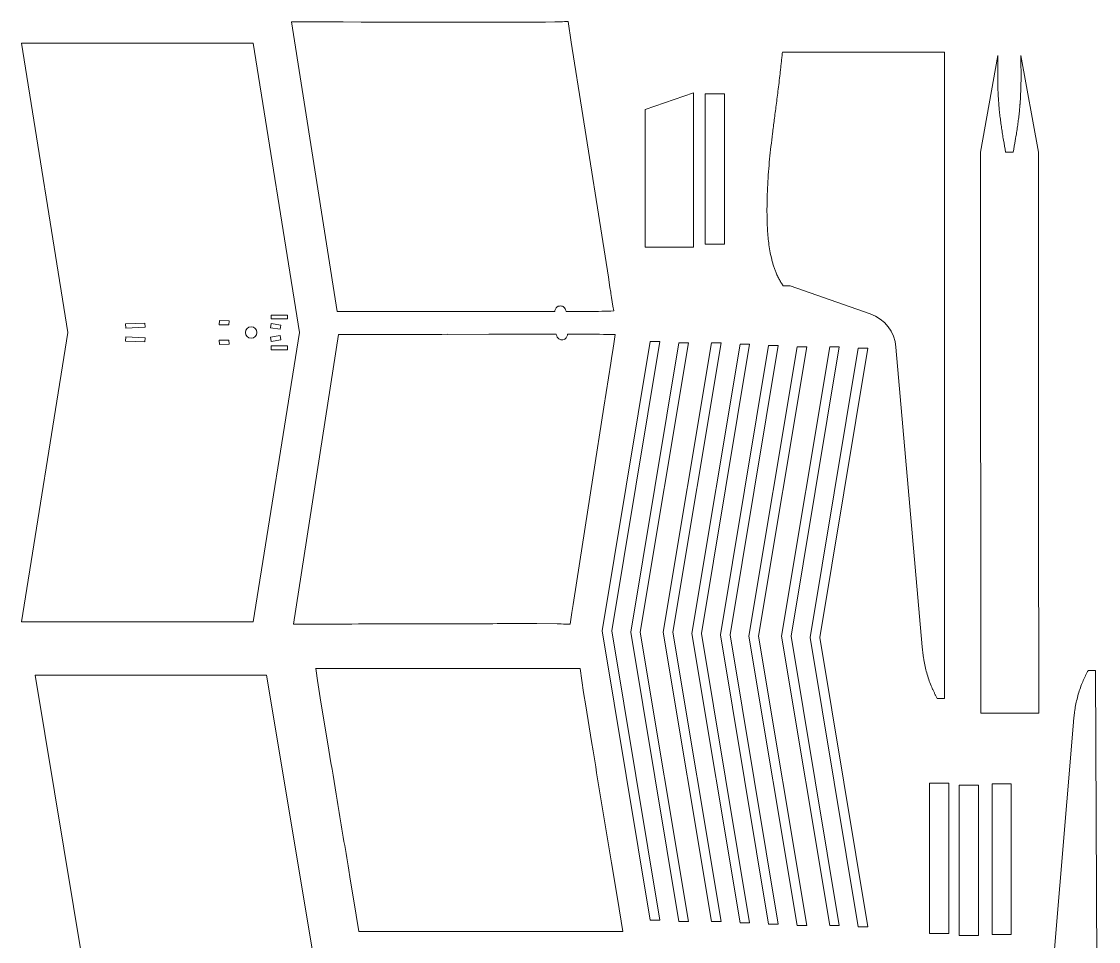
# Model space of a CAD drawing. Header units: millimetres. Extents: x 0 to 558, y 0 to 720.
# Drawn here: x 0 to 558, y 243 to 720 of the extents above; entities that cross this region are included whole.
import ezdxf

# ---------------------------------------------------------------- set-up
doc = ezdxf.new("R2010")
doc.units = ezdxf.units.MM
doc.layers.get('0').update_dxf_attribs({"lineweight": 18})

msp = doc.modelspace()

# ---------------------------------------------------------------- linework, layer by layer
at = {"color": 7, "lineweight": 18}
for p, q in [((163.54, 569.71), (139.9, 719.77)), ((24, 558.77), (0, 708.77)), ((120, 708.77), (0, 708.77)), ((144, 558.77), (120, 708.77)), ((506.08, 702.31), (497.03, 652.31)), ((527.03, 652.33), (517.91, 702.32)), ((289.23, 682.07), (304.14, 587.43)), ((348.26, 683.05), (348.26, 603.05)), ((354.4, 682.52), (354.4, 604.52)), ((364.4, 682.52), (364.4, 604.52)), ((323.26, 603.05), (323.26, 674.39)), ((497.03, 652.31), (497.06, 600.06)), ((527.04, 625.5), (527.03, 652.33)), ((527.06, 600.06), (527.04, 625.5)), ((497.06, 598.65), (497.09, 544.99)), ((527.09, 545.01), (527.06, 598.67)), ((241.33, 569.61), (219.85, 569.63)), ((24, 558.77), (0, 408.77)), ((144, 558.77), (120, 408.77)), ((140.91, 407.55), (164.34, 557.64)), ((220.53, 557.81), (242.19, 557.86)), ((325.9, 554.05), (300.9, 404.05)), ((305.9, 404.05), (330.9, 554.05)), ((340.72, 553.38), (315.72, 403.38)), ((320.72, 403.38), (345.72, 553.38)), ((357.56, 553.38), (332.56, 403.38)), ((337.56, 403.38), (362.56, 553.38)), ((372.38, 552.71), (347.38, 402.71)), ((352.38, 402.71), (377.38, 552.71)), ((387.2, 552.03), (362.2, 402.03)), ((367.2, 402.03), (392.2, 552.03)), ((402.02, 551.36), (377.02, 401.36)), ((382.02, 401.36), (407.02, 551.36)), ((418.86, 551.36), (393.86, 401.36)), ((398.86, 401.36), (423.86, 551.36)), ((433.68, 550.68), (408.68, 400.68)), ((413.68, 400.68), (438.68, 550.68)), ((305.4, 542.9), (301.84, 520.09)), ((497.09, 544.99), (497.16, 437.67)), ((527.12, 491.35), (527.09, 545.01)), ((301.84, 520.09), (296.11, 483.43)), ((527.16, 437.69), (527.12, 491.32)), ((296.11, 483.43), (287.76, 429.95)), ((120, 408.77), (0, 408.77)), ((300.9, 404.05), (325.9, 254.05)), ((330.9, 254.05), (305.9, 404.05)), ((315.72, 403.38), (340.72, 253.38)), ((345.72, 253.38), (320.72, 403.38)), ((332.56, 403.38), (357.56, 253.38)), ((362.56, 253.38), (337.56, 403.38)), ((347.38, 402.71), (372.38, 252.71)), ((377.38, 252.71), (352.38, 402.71)), ((362.2, 402.03), (387.2, 252.03)), ((392.2, 252.03), (367.2, 402.03)), ((377.02, 401.36), (402.02, 251.36)), ((407.02, 251.36), (382.02, 401.36)), ((393.86, 401.36), (418.86, 251.36)), ((423.86, 251.36), (398.86, 401.36)), ((408.68, 400.68), (433.68, 250.68)), ((438.68, 250.68), (413.68, 400.68)), ((127.01, 381.05), (7.01, 381.05)), ((32.01, 231.05), (7.01, 381.05)), ((152.01, 231.05), (127.01, 381.05)), ((152.44, 384.64), (220.96, 384.64)), ((220.96, 384.64), (255.22, 384.64)), ((470.67, 325.22), (470.67, 247.22)), ((480.67, 325.22), (480.67, 247.22)), ((485.94, 324.18), (485.94, 246.18)), ((495.94, 324.18), (495.94, 246.18)), ((503, 324.77), (503, 246.77)), ((513, 324.77), (513, 246.77)), ((311.68, 248.23), (174.86, 248.22))]:
    msp.add_line(p, q, dxfattribs=at)
at = {"color": 7, "lineweight": 18, "ltscale": 0.127912}
msp.add_line((139.9, 719.77), (145.01, 719.76), dxfattribs=at)
at = {"color": 7, "lineweight": 18, "ltscale": 0.128915}
msp.add_line((145.01, 719.76), (150.17, 719.75), dxfattribs=at)
at = {"color": 7, "lineweight": 18, "ltscale": 0.412843}
msp.add_line((150.17, 719.75), (166.68, 719.73), dxfattribs=at)
at = {"color": 7, "lineweight": 18, "ltscale": 0.233442}
msp.add_line((166.68, 719.73), (176.02, 719.71), dxfattribs=at)
at = {"color": 7, "lineweight": 18, "ltscale": 0.434761}
msp.add_line((176.02, 719.71), (193.41, 719.69), dxfattribs=at)
at = {"color": 7, "lineweight": 18, "ltscale": 0.227673}
msp.add_line((220.54, 719.66), (229.65, 719.66), dxfattribs=at)
at = {"color": 7, "lineweight": 18, "ltscale": 0.217462}
msp.add_line((229.65, 719.66), (238.35, 719.65), dxfattribs=at)
at = {"color": 7, "lineweight": 18, "ltscale": 0.271742}
msp.add_line((283.26, 719.96), (284.95, 709.23), dxfattribs=at)
at = {"color": 7, "lineweight": 18, "ltscale": 0.273685}
msp.add_line((284.95, 709.23), (286.66, 698.41), dxfattribs=at)
at = {"color": 7, "linetype": 'Continuous', "lineweight": 18}
for p, q in [((478.38, 704.09), (394.37, 704.09)), ((478.38, 369.09), (478.38, 704.09)), ((394.74, 582.96), (398.38, 582.96)), ((398.38, 582.96), (439.92, 568.37)), ((453.21, 551.24), (466.81, 395.83)), ((552.91, 383.6), (556.64, 383.61)), ((556.64, 383.61), (558.17, 48.62)), ((474.65, 369.09), (478.38, 369.09)), ((532.31, 201.35), (545.19, 356.82))]:
    msp.add_line(p, q, dxfattribs=at)
at = {"color": 7, "lineweight": 18, "ltscale": 0.413492}
msp.add_line((286.66, 698.41), (289.23, 682.07), dxfattribs=at)
at = {"color": 7, "lineweight": 18, "ltscale": 0.039278}
for p, q in [((506, 697.6), (506.02, 699.17)), ((506.02, 699.17), (506.05, 700.74)), ((517.94, 700.75), (517.98, 699.18))]:
    msp.add_line(p, q, dxfattribs=at)
at = {"color": 7, "lineweight": 18, "ltscale": 0.039283}
for p, q in [((506.05, 700.74), (506.08, 702.31)), ((517.91, 702.32), (517.94, 700.75))]:
    msp.add_line(p, q, dxfattribs=at)
at = {"color": 7, "lineweight": 18, "ltscale": 0.039279}
for p, q in [((517.98, 699.18), (518, 697.61)), ((505.98, 696.03), (506, 697.6)), ((518, 697.61), (518.02, 696.04)), ((509.22, 656.95), (508.95, 658.5)), ((509.78, 653.86), (509.49, 655.41))]:
    msp.add_line(p, q, dxfattribs=at)
at = {"color": 7, "lineweight": 18, "ltscale": 0.433013}
msp.add_line((323.26, 674.39), (348.26, 683.05), dxfattribs=at)
at = {"color": 7, "lineweight": 18, "ltscale": 0.25}
for p, q in [((364.4, 682.52), (354.4, 682.52)), ((354.4, 604.52), (364.4, 604.52)), ((54.01, 561), (64, 561.47)), ((64, 556.07), (54.01, 556.53)), ((480.67, 325.22), (470.67, 325.22)), ((495.94, 324.18), (485.94, 324.18)), ((513, 324.77), (503, 324.77)), ((470.67, 247.22), (480.67, 247.22)), ((485.94, 246.18), (495.94, 246.18)), ((503, 246.77), (513, 246.77))]:
    msp.add_line(p, q, dxfattribs=at)
at = {"color": 7, "lineweight": 18, "ltscale": 0.007431}
msp.add_line((506.52, 676.89), (506.5, 677.19), dxfattribs=at)
at = {"color": 7, "lineweight": 18, "ltscale": 0.007435}
msp.add_line((517.52, 677.2), (517.5, 676.9), dxfattribs=at)
at = {"color": 7, "lineweight": 18, "ltscale": 0.002915}
msp.add_line((509.24, 656.84), (509.22, 656.95), dxfattribs=at)
at = {"color": 7, "lineweight": 18, "ltscale": 0.036363}
msp.add_line((509.49, 655.41), (509.24, 656.84), dxfattribs=at)
at = {"color": 7, "lineweight": 18, "ltscale": 0.039281}
msp.add_line((510.06, 652.32), (509.78, 653.86), dxfattribs=at)
at = {"color": 7, "lineweight": 18, "ltscale": 0.039282}
msp.add_line((514.28, 653.86), (513.99, 652.32), dxfattribs=at)
at = {"color": 7, "lineweight": 18, "ltscale": 0.03928}
msp.add_line((514.56, 655.41), (514.28, 653.86), dxfattribs=at)
at = {"color": 7, "lineweight": 18, "ltscale": 0.036356}
msp.add_line((514.81, 656.84), (514.56, 655.41), dxfattribs=at)
at = {"color": 7, "lineweight": 18, "ltscale": 0.002922}
msp.add_line((514.83, 656.96), (514.81, 656.84), dxfattribs=at)
at = {"color": 7, "lineweight": 18, "ltscale": 0.098299}
msp.add_line((513.99, 652.32), (510.06, 652.32), dxfattribs=at)
msp.add_line((333.26, 603.05), (323.26, 603.05))
at = {"color": 7, "lineweight": 18, "ltscale": 0.375}
msp.add_line((348.26, 603.05), (333.26, 603.05), dxfattribs=at)
at = {"color": 7, "lineweight": 18, "ltscale": 0.035153}
msp.add_line((497.06, 600.06), (497.06, 598.65), dxfattribs=at)
at = {"color": 7, "lineweight": 18, "ltscale": 0.034936}
msp.add_line((527.06, 598.67), (527.06, 600.06), dxfattribs=at)
at = {"color": 7, "lineweight": 18, "ltscale": 0.133585}
msp.add_line((304.14, 587.43), (304.97, 582.15), dxfattribs=at)
at = {"color": 7, "lineweight": 18, "ltscale": 0.063869}
msp.add_line((304.97, 582.15), (305.37, 579.63), dxfattribs=at)
at = {"color": 7, "lineweight": 18, "ltscale": 0.01749}
msp.add_line((305.37, 579.63), (305.48, 578.93), dxfattribs=at)
at = {"color": 7, "lineweight": 18, "ltscale": 0.050688}
msp.add_line((305.48, 578.93), (305.79, 576.93), dxfattribs=at)
at = {"color": 7, "lineweight": 18, "ltscale": 0.058937}
msp.add_line((305.79, 576.93), (306.16, 574.6), dxfattribs=at)
at = {"color": 7, "lineweight": 18, "ltscale": 0.347643}
msp.add_line((177.44, 569.69), (163.54, 569.71), dxfattribs=at)
at = {"color": 7, "lineweight": 18, "ltscale": 0.431236}
msp.add_line((258.58, 569.59), (241.33, 569.61), dxfattribs=at)
at = {"color": 7, "lineweight": 18, "ltscale": 0.177549}
msp.add_line((265.69, 569.58), (258.58, 569.59), dxfattribs=at)
at = {"color": 7, "lineweight": 18, "ltscale": 0.084325}
msp.add_line((269.06, 569.58), (265.69, 569.58), dxfattribs=at)
at = {"color": 7, "lineweight": 18, "ltscale": 0.098396}
msp.add_line((272.99, 569.58), (269.06, 569.58), dxfattribs=at)
at = {"color": 7, "lineweight": 18, "ltscale": 0.082291}
msp.add_line((276.29, 569.58), (272.99, 569.58), dxfattribs=at)
at = {"color": 7, "lineweight": 18, "ltscale": 0.007631}
for p, q in [((276.38, 569.87), (276.29, 569.58)), ((277.08, 557.93), (277.18, 557.65)), ((283.01, 557.65), (283.11, 557.94))]:
    msp.add_line(p, q, dxfattribs=at)
at = {"color": 7, "lineweight": 18, "ltscale": 0.007586}
for p, q in [((276.48, 570.16), (276.38, 569.87)), ((277.18, 557.65), (277.28, 557.36))]:
    msp.add_line(p, q, dxfattribs=at)
at = {"color": 7, "lineweight": 18, "ltscale": 0.007506}
for p, q in [((276.58, 570.44), (276.48, 570.16)), ((277.28, 557.36), (277.38, 557.08)), ((282.81, 557.08), (282.91, 557.36))]:
    msp.add_line(p, q, dxfattribs=at)
at = {"color": 7, "lineweight": 18, "ltscale": 0.007505}
msp.add_line((282.11, 570.16), (282.01, 570.44), dxfattribs=at)
at = {"color": 7, "lineweight": 18, "ltscale": 0.007589}
msp.add_line((282.21, 569.88), (282.11, 570.16), dxfattribs=at)
at = {"color": 7, "lineweight": 18, "ltscale": 0.007629}
msp.add_line((282.31, 569.59), (282.21, 569.88), dxfattribs=at)
at = {"color": 7, "lineweight": 18, "ltscale": 0.038434}
for p, q in [((283.85, 569.59), (282.31, 569.59)), ((306.16, 557.7), (307.7, 557.65))]:
    msp.add_line(p, q, dxfattribs=at)
at = {"color": 7, "lineweight": 18, "ltscale": 0.03843}
for p, q in [((285.38, 569.6), (283.85, 569.59)), ((284.64, 557.93), (286.18, 557.93))]:
    msp.add_line(p, q, dxfattribs=at)
at = {"color": 7, "lineweight": 18, "ltscale": 0.076859}
for p, q in [((288.46, 569.61), (285.38, 569.6)), ((286.18, 557.93), (289.26, 557.92))]:
    msp.add_line(p, q, dxfattribs=at)
at = {"color": 7, "lineweight": 18, "ltscale": 0.043265}
msp.add_line((299.03, 569.71), (297.3, 569.69), dxfattribs=at)
at = {"color": 7, "lineweight": 18, "ltscale": 0.043198}
msp.add_line((300.75, 569.74), (299.03, 569.71), dxfattribs=at)
at = {"color": 7, "lineweight": 18, "ltscale": 0.038428}
for p, q in [((302.29, 569.77), (300.75, 569.74)), ((304.63, 557.74), (306.16, 557.7))]:
    msp.add_line(p, q, dxfattribs=at)
at = {"color": 7, "lineweight": 18, "ltscale": 0.038423}
for p, q in [((303.83, 569.81), (302.29, 569.77)), ((303.09, 557.78), (304.63, 557.74))]:
    msp.add_line(p, q, dxfattribs=at)
at = {"color": 7, "lineweight": 18, "ltscale": 0.038429}
for p, q in [((305.36, 569.86), (303.83, 569.81)), ((301.55, 557.81), (303.09, 557.78))]:
    msp.add_line(p, q, dxfattribs=at)
at = {"color": 7, "lineweight": 18, "ltscale": 0.038435}
msp.add_line((306.9, 569.91), (305.36, 569.86), dxfattribs=at)
at = {"color": 7, "lineweight": 18, "ltscale": 0.054482}
msp.add_line((306.16, 574.6), (306.5, 572.45), dxfattribs=at)
at = {"color": 7, "lineweight": 18, "ltscale": 0.064407}
msp.add_line((306.5, 572.45), (306.9, 569.91), dxfattribs=at)
at = {"color": 7, "lineweight": 18, "ltscale": 0.055021}
for p, q in [((102.53, 564.95), (102.5, 562.75)), ((102.5, 554.78), (102.53, 552.58))]:
    msp.add_line(p, q, dxfattribs=at)
at = {"color": 7, "lineweight": 18, "ltscale": 0.125}
for p, q in [((107.53, 564.89), (102.53, 564.95)), ((102.5, 562.75), (107.5, 562.69)), ((134.35, 562.58), (129.41, 563.36)), ((107.5, 554.85), (102.5, 554.78)), ((102.53, 552.58), (107.53, 552.64)), ((129.41, 554.18), (134.35, 554.96)), ((330.9, 554.05), (325.9, 554.05)), ((345.72, 553.38), (340.72, 553.38)), ((362.56, 553.38), (357.56, 553.38)), ((377.38, 552.71), (372.38, 552.71)), ((392.2, 552.03), (387.2, 552.03)), ((407.02, 551.36), (402.02, 551.36)), ((423.86, 551.36), (418.86, 551.36)), ((438.68, 550.68), (433.68, 550.68)), ((325.9, 254.05), (330.9, 254.05)), ((340.72, 253.38), (345.72, 253.38)), ((357.56, 253.38), (362.56, 253.38)), ((372.38, 252.71), (377.38, 252.71)), ((387.2, 252.03), (392.2, 252.03)), ((402.02, 251.36), (407.02, 251.36)), ((418.86, 251.36), (423.86, 251.36)), ((433.68, 250.68), (438.68, 250.68))]:
    msp.add_line(p, q, dxfattribs=at)
at = {"color": 7, "lineweight": 18, "ltscale": 0.05502}
for p, q in [((107.5, 562.69), (107.53, 564.89)), ((107.53, 552.64), (107.5, 554.85))]:
    msp.add_line(p, q, dxfattribs=at)
at = {"color": 7, "lineweight": 18, "ltscale": 0.05}
for p, q in [((129.37, 565.77), (129.37, 567.77)), ((137.88, 567.77), (137.88, 565.77)), ((129.37, 549.77), (129.37, 551.77)), ((137.88, 551.77), (137.88, 549.77))]:
    msp.add_line(p, q, dxfattribs=at)
at = {"color": 7, "lineweight": 18, "ltscale": 0.212808}
for p, q in [((129.37, 567.77), (137.88, 567.77)), ((137.88, 565.77), (129.37, 565.77)), ((129.37, 551.77), (137.88, 551.77)), ((137.88, 549.77), (129.37, 549.77))]:
    msp.add_line(p, q, dxfattribs=at)
at = {"color": 7, "lineweight": 18, "ltscale": 0.250001}
for p, q in [((63.9, 563.67), (53.91, 563.2)), ((53.91, 554.33), (63.9, 553.87))]:
    msp.add_line(p, q, dxfattribs=at)
at = {"color": 7, "lineweight": 18, "ltscale": 0.055044}
for p, q in [((53.91, 563.2), (54.01, 561)), ((54.01, 556.53), (53.91, 554.33))]:
    msp.add_line(p, q, dxfattribs=at)
at = {"color": 7, "lineweight": 18, "ltscale": 0.055042}
for p, q in [((64, 561.47), (63.9, 563.67)), ((63.9, 553.87), (64, 556.07))]:
    msp.add_line(p, q, dxfattribs=at)
at = {"color": 7, "lineweight": 18, "ltscale": 0.055001}
for p, q in [((129.41, 563.36), (129.07, 561.18)), ((129.07, 556.35), (129.41, 554.18))]:
    msp.add_line(p, q, dxfattribs=at)
at = {"color": 7, "lineweight": 18, "ltscale": 0.124999}
for p, q in [((129.07, 561.18), (134, 560.41)), ((134, 557.13), (129.07, 556.35))]:
    msp.add_line(p, q, dxfattribs=at)
at = {"color": 7, "lineweight": 18, "ltscale": 0.054999}
for p, q in [((134, 560.41), (134.35, 562.58)), ((134.35, 554.96), (134, 557.13))]:
    msp.add_line(p, q, dxfattribs=at)
at = {"color": 7, "lineweight": 18, "ltscale": 0.175563}
msp.add_line((164.34, 557.64), (171.36, 557.66), dxfattribs=at)
at = {"color": 7, "lineweight": 18, "ltscale": 0.185611}
msp.add_line((171.36, 557.66), (178.78, 557.69), dxfattribs=at)
at = {"color": 7, "lineweight": 18, "ltscale": 0.174955}
msp.add_line((242.19, 557.86), (249.19, 557.87), dxfattribs=at)
at = {"color": 7, "lineweight": 18, "ltscale": 0.333778}
msp.add_line((249.19, 557.87), (262.54, 557.9), dxfattribs=at)
at = {"color": 7, "lineweight": 18, "ltscale": 0.007588}
msp.add_line((282.91, 557.36), (283.01, 557.65), dxfattribs=at)
at = {"color": 7, "lineweight": 18, "ltscale": 0.038432}
msp.add_line((283.11, 557.94), (284.64, 557.93), dxfattribs=at)
at = {"color": 7, "lineweight": 18, "ltscale": 0.057759}
msp.add_line((295.4, 557.89), (297.71, 557.86), dxfattribs=at)
at = {"color": 7, "lineweight": 18, "ltscale": 0.047928}
msp.add_line((297.71, 557.86), (299.63, 557.84), dxfattribs=at)
at = {"color": 7, "lineweight": 18, "ltscale": 0.04803}
msp.add_line((299.63, 557.84), (301.55, 557.81), dxfattribs=at)
at = {"color": 7, "lineweight": 18, "ltscale": 0.116153}
msp.add_line((306.97, 552.97), (306.25, 548.38), dxfattribs=at)
at = {"color": 7, "lineweight": 18, "ltscale": 0.060199}
msp.add_line((307.34, 555.35), (306.97, 552.97), dxfattribs=at)
at = {"color": 7, "lineweight": 18, "ltscale": 0.058353}
msp.add_line((307.7, 557.65), (307.34, 555.35), dxfattribs=at)
at = {"color": 7, "lineweight": 18, "ltscale": 0.048832}
msp.add_line((306.25, 548.38), (305.95, 546.45), dxfattribs=at)
at = {"color": 7, "lineweight": 18, "ltscale": 0.089616}
msp.add_line((305.95, 546.45), (305.4, 542.9), dxfattribs=at)
at = {"color": 7, "lineweight": 18, "ltscale": 0.000904}
msp.add_line((527.12, 491.32), (527.12, 491.35), dxfattribs=at)
at = {"color": 7, "lineweight": 18, "ltscale": 0.119082}
for p, q in [((497.16, 437.67), (497.16, 432.91)), ((527.16, 432.93), (527.16, 437.69)), ((497.16, 428.15), (497.16, 423.39))]:
    msp.add_line(p, q, dxfattribs=at)
at = {"color": 7, "lineweight": 18, "ltscale": 0.308307}
msp.add_line((287.76, 429.95), (285.86, 417.76), dxfattribs=at)
at = {"color": 7, "lineweight": 18, "ltscale": 0.059538}
for p, q in [((497.16, 432.91), (497.16, 430.53)), ((497.16, 394.81), (497.17, 392.43))]:
    msp.add_line(p, q, dxfattribs=at)
at = {"color": 7, "lineweight": 18, "ltscale": 0.059539}
for p, q in [((497.16, 430.53), (497.16, 428.15)), ((527.16, 430.55), (527.16, 432.93)), ((497.16, 406.71), (497.16, 404.33))]:
    msp.add_line(p, q, dxfattribs=at)
at = {"color": 7, "lineweight": 18, "ltscale": 0.000873}
msp.add_line((527.16, 430.51), (527.16, 430.55), dxfattribs=at)
at = {"color": 7, "lineweight": 18, "ltscale": 0.058669}
msp.add_line((527.16, 428.17), (527.16, 430.51), dxfattribs=at)
at = {"color": 7, "lineweight": 18, "ltscale": 0.119079}
for p, q in [((527.17, 423.4), (527.16, 428.17)), ((497.2, 375.75), (497.21, 370.99))]:
    msp.add_line(p, q, dxfattribs=at)
at = {"color": 7, "lineweight": 18, "ltscale": 0.119068}
msp.add_line((497.16, 423.39), (497.16, 418.62), dxfattribs=at)
at = {"color": 7, "lineweight": 18, "ltscale": 0.001594}
msp.add_line((527.17, 423.34), (527.17, 423.4), dxfattribs=at)
at = {"color": 7, "lineweight": 18, "ltscale": 0.117481}
msp.add_line((527.17, 418.64), (527.17, 423.34), dxfattribs=at)
at = {"color": 7, "lineweight": 18, "ltscale": 0.119086}
for p, q in [((527.18, 413.88), (527.17, 418.64)), ((527.21, 375.77), (527.2, 380.54))]:
    msp.add_line(p, q, dxfattribs=at)
at = {"color": 7, "lineweight": 18, "ltscale": 0.152174}
msp.add_line((285.21, 413.57), (284.27, 407.56), dxfattribs=at)
at = {"color": 7, "lineweight": 18, "ltscale": 0.105981}
msp.add_line((285.86, 417.76), (285.21, 413.57), dxfattribs=at)
at = {"color": 7, "lineweight": 18, "ltscale": 0.0074}
msp.add_line((497.16, 418.62), (497.16, 418.33), dxfattribs=at)
at = {"color": 7, "lineweight": 18, "ltscale": 0.111683}
msp.add_line((497.16, 418.33), (497.17, 413.86), dxfattribs=at)
at = {"color": 7, "lineweight": 18, "ltscale": 0.059541}
for p, q in [((497.17, 413.86), (497.16, 411.48)), ((527.21, 392.44), (527.22, 394.83))]:
    msp.add_line(p, q, dxfattribs=at)
at = {"color": 7, "lineweight": 18, "ltscale": 0.059537}
msp.add_line((527.18, 411.5), (527.18, 413.88), dxfattribs=at)
at = {"color": 7, "lineweight": 18, "ltscale": 0.112841}
msp.add_line((145.42, 407.57), (140.91, 407.55), dxfattribs=at)
at = {"color": 7, "lineweight": 18, "ltscale": 0.123369}
msp.add_line((150.35, 407.58), (145.42, 407.57), dxfattribs=at)
at = {"color": 7, "lineweight": 18, "ltscale": 0.438675}
msp.add_line((167.9, 407.64), (150.35, 407.58), dxfattribs=at)
at = {"color": 7, "lineweight": 18, "ltscale": 0.243048}
msp.add_line((231.41, 407.79), (221.69, 407.77), dxfattribs=at)
at = {"color": 7, "lineweight": 18, "ltscale": 0.059531}
msp.add_line((497.16, 411.48), (497.16, 409.1), dxfattribs=at)
at = {"color": 7, "lineweight": 18, "ltscale": 0.029777}
msp.add_line((497.16, 409.1), (497.16, 407.91), dxfattribs=at)
at = {"color": 7, "lineweight": 18, "ltscale": 0.000637}
msp.add_line((497.16, 407.91), (497.16, 407.88), dxfattribs=at)
at = {"color": 7, "lineweight": 18, "ltscale": 0.029134}
msp.add_line((497.16, 407.88), (497.16, 406.71), dxfattribs=at)
at = {"color": 7, "lineweight": 18, "ltscale": 0.001508}
msp.add_line((527.18, 411.44), (527.18, 411.5), dxfattribs=at)
at = {"color": 7, "lineweight": 18, "ltscale": 0.052301}
msp.add_line((527.18, 409.34), (527.18, 411.44), dxfattribs=at)
at = {"color": 7, "lineweight": 18, "ltscale": 0.005725}
msp.add_line((527.18, 409.11), (527.18, 409.34), dxfattribs=at)
at = {"color": 7, "lineweight": 18, "ltscale": 0.029014}
msp.add_line((527.19, 407.95), (527.18, 409.11), dxfattribs=at)
at = {"color": 7, "lineweight": 18, "ltscale": 0.000763}
msp.add_line((527.19, 407.92), (527.19, 407.95), dxfattribs=at)
at = {"color": 7, "lineweight": 18, "ltscale": 0.029769}
msp.add_line((527.19, 406.73), (527.19, 407.92), dxfattribs=at)
at = {"color": 7, "lineweight": 18, "ltscale": 0.029761}
msp.add_line((497.16, 404.33), (497.16, 403.14), dxfattribs=at)
at = {"color": 7, "lineweight": 18, "ltscale": 0.02977}
msp.add_line((497.16, 403.14), (497.16, 401.95), dxfattribs=at)
at = {"color": 7, "lineweight": 18, "ltscale": 0.029776}
msp.add_line((497.16, 401.95), (497.17, 400.76), dxfattribs=at)
at = {"color": 7, "lineweight": 18, "ltscale": 0.000316}
msp.add_line((527.19, 406.72), (527.19, 406.73), dxfattribs=at)
at = {"color": 7, "lineweight": 18, "ltscale": 0.059226}
msp.add_line((527.2, 404.35), (527.19, 406.72), dxfattribs=at)
at = {"color": 7, "lineweight": 18, "ltscale": 0.000319}
msp.add_line((527.2, 404.34), (527.2, 404.35), dxfattribs=at)
at = {"color": 7, "lineweight": 18, "ltscale": 0.029443}
msp.add_line((527.2, 403.16), (527.2, 404.34), dxfattribs=at)
at = {"color": 7, "lineweight": 18, "ltscale": 0.028638}
msp.add_line((527.2, 402.01), (527.2, 403.15), dxfattribs=at)
at = {"color": 7, "lineweight": 18, "ltscale": 0.000941}
msp.add_line((527.2, 401.97), (527.2, 402.01), dxfattribs=at)
at = {"color": 7, "lineweight": 18, "ltscale": 0.028731}
msp.add_line((527.2, 400.82), (527.2, 401.97), dxfattribs=at)
at = {"color": 7, "lineweight": 18, "ltscale": 0.028424}
msp.add_line((497.17, 397.13), (497.16, 396), dxfattribs=at)
at = {"color": 7, "lineweight": 18, "ltscale": 0.029764}
msp.add_line((497.17, 400.76), (497.17, 399.57), dxfattribs=at)
at = {"color": 7, "lineweight": 18, "ltscale": 0.029768}
msp.add_line((497.17, 399.57), (497.17, 398.38), dxfattribs=at)
at = {"color": 7, "lineweight": 18, "ltscale": 0.029772}
msp.add_line((497.17, 398.38), (497.17, 397.19), dxfattribs=at)
at = {"color": 7, "lineweight": 18, "ltscale": 0.001351}
msp.add_line((497.17, 397.19), (497.17, 397.13), dxfattribs=at)
at = {"color": 7, "lineweight": 18, "ltscale": 0.001045}
msp.add_line((527.2, 400.78), (527.2, 400.82), dxfattribs=at)
at = {"color": 7, "lineweight": 18, "ltscale": 0.029771}
msp.add_line((527.21, 397.21), (527.2, 398.4), dxfattribs=at)
at = {"color": 7, "lineweight": 18, "ltscale": 0.000405}
msp.add_line((527.21, 397.19), (527.21, 397.21), dxfattribs=at)
at = {"color": 7, "lineweight": 18, "ltscale": 0.029375}
msp.add_line((527.21, 396.02), (527.21, 397.19), dxfattribs=at)
at = {"color": 7, "lineweight": 18, "ltscale": 0.029763}
msp.add_line((497.16, 396), (497.16, 394.81), dxfattribs=at)
at = {"color": 7, "lineweight": 18, "ltscale": 0.024606}
msp.add_line((497.17, 392.43), (497.18, 391.44), dxfattribs=at)
at = {"color": 7, "lineweight": 18, "ltscale": 0.005165}
msp.add_line((497.18, 391.44), (497.18, 391.23), dxfattribs=at)
at = {"color": 7, "lineweight": 18, "ltscale": 0.029774}
msp.add_line((497.18, 391.23), (497.18, 390.04), dxfattribs=at)
at = {"color": 7, "lineweight": 18, "ltscale": 0.02976}
msp.add_line((527.22, 394.83), (527.21, 396.02), dxfattribs=at)
at = {"color": 7, "lineweight": 18, "ltscale": 0.003909}
msp.add_line((527.21, 392.29), (527.21, 392.44), dxfattribs=at)
at = {"color": 7, "lineweight": 18, "ltscale": 0.025618}
msp.add_line((527.21, 391.26), (527.21, 392.29), dxfattribs=at)
at = {"color": 7, "lineweight": 18, "ltscale": 0.029779}
msp.add_line((527.21, 390.06), (527.21, 391.25), dxfattribs=at)
at = {"color": 7, "lineweight": 18, "ltscale": 0.059535}
msp.add_line((497.18, 390.04), (497.19, 387.66), dxfattribs=at)
at = {"color": 7, "lineweight": 18, "ltscale": 0.006807}
msp.add_line((497.19, 387.66), (497.19, 387.39), dxfattribs=at)
at = {"color": 7, "lineweight": 18, "ltscale": 0.052731}
msp.add_line((497.19, 387.39), (497.19, 385.28), dxfattribs=at)
at = {"color": 7, "lineweight": 18, "ltscale": 0.009516}
msp.add_line((497.19, 385.28), (497.19, 384.9), dxfattribs=at)
at = {"color": 7, "lineweight": 18, "ltscale": 0.119072}
msp.add_line((527.2, 380.54), (527.21, 385.3), dxfattribs=at)
at = {"color": 7, "lineweight": 18, "ltscale": 0.055237}
msp.add_line((527.21, 387.85), (527.21, 390.06), dxfattribs=at)
at = {"color": 7, "lineweight": 18, "ltscale": 0.004296}
msp.add_line((527.21, 387.68), (527.21, 387.85), dxfattribs=at)
at = {"color": 7, "lineweight": 18, "ltscale": 0.059546}
msp.add_line((527.21, 385.3), (527.21, 387.68), dxfattribs=at)
at = {"color": 7, "lineweight": 18, "ltscale": 0.030773}
msp.add_line((152.68, 383.43), (152.53, 384.65), dxfattribs=at)
at = {"color": 7, "lineweight": 18, "ltscale": 0.428219}
msp.add_line((255.22, 384.64), (272.35, 384.64), dxfattribs=at)
at = {"color": 7, "lineweight": 18, "ltscale": 0.214103}
msp.add_line((272.35, 384.64), (280.91, 384.64), dxfattribs=at)
at = {"color": 7, "lineweight": 18, "ltscale": 0.107055}
msp.add_line((280.91, 384.64), (285.19, 384.64), dxfattribs=at)
at = {"color": 7, "lineweight": 18, "ltscale": 0.107058}
msp.add_line((285.19, 384.64), (289.47, 384.64), dxfattribs=at)
at = {"color": 7, "lineweight": 18, "ltscale": 0.103054}
msp.add_line((497.19, 384.9), (497.2, 380.78), dxfattribs=at)
at = {"color": 7, "lineweight": 18, "ltscale": 0.006509}
msp.add_line((497.2, 380.78), (497.2, 380.52), dxfattribs=at)
at = {"color": 7, "lineweight": 18, "ltscale": 0.118456}
msp.add_line((497.2, 380.52), (497.2, 375.78), dxfattribs=at)
at = {"color": 7, "lineweight": 18, "ltscale": 0.000622}
msp.add_line((497.2, 375.78), (497.2, 375.75), dxfattribs=at)
at = {"color": 7, "lineweight": 18, "ltscale": 0.00125}
msp.add_line((527.21, 375.72), (527.21, 375.77), dxfattribs=at)
at = {"color": 7, "lineweight": 18, "ltscale": 0.117831}
msp.add_line((527.21, 371.01), (527.21, 375.72), dxfattribs=at)
at = {"color": 7, "lineweight": 18, "ltscale": 0.000509}
msp.add_line((497.21, 370.99), (497.21, 370.97), dxfattribs=at)
at = {"color": 7, "lineweight": 18, "ltscale": 0.059036}
msp.add_line((497.21, 370.97), (497.21, 368.61), dxfattribs=at)
at = {"color": 7, "lineweight": 18, "ltscale": 0.059542}
msp.add_line((497.21, 368.61), (497.21, 366.23), dxfattribs=at)
at = {"color": 7, "lineweight": 18, "ltscale": 0.003791}
msp.add_line((527.21, 370.86), (527.21, 371.01), dxfattribs=at)
at = {"color": 7, "lineweight": 18, "ltscale": 0.234364}
msp.add_line((527.21, 361.48), (527.21, 370.86), dxfattribs=at)
at = {"color": 7, "lineweight": 18, "ltscale": 0.119073}
msp.add_line((497.21, 366.23), (497.21, 361.46), dxfattribs=at)
at = {"color": 7, "lineweight": 18, "ltscale": 0.093753}
msp.add_line((497.21, 361.46), (500.96, 361.47), dxfattribs=at)
at = {"color": 7, "lineweight": 18, "ltscale": 0.093748}
msp.add_line((500.96, 361.47), (504.71, 361.47), dxfattribs=at)
at = {"color": 7, "lineweight": 18, "ltscale": 0.093751}
msp.add_line((504.71, 361.47), (508.46, 361.47), dxfattribs=at)
at = {"color": 7, "lineweight": 18, "ltscale": 0.09374}
msp.add_line((508.46, 361.47), (512.21, 361.47), dxfattribs=at)
at = {"color": 7, "lineweight": 18, "ltscale": 0.053393}
msp.add_line((512.21, 361.47), (514.35, 361.48), dxfattribs=at)
at = {"color": 7, "lineweight": 18, "ltscale": 0.241043}
msp.add_line((514.35, 361.48), (523.99, 361.48), dxfattribs=at)
at = {"color": 7, "lineweight": 18, "ltscale": 0.080563}
msp.add_line((523.99, 361.48), (527.21, 361.48), dxfattribs=at)
at = {"color": 7, "lineweight": 18, "ltscale": 0.110719}
msp.add_line((159.29, 342.2), (158.56, 346.57), dxfattribs=at)
at = {"color": 7, "lineweight": 18, "ltscale": 0.123038}
msp.add_line((295.4, 346.72), (296.2, 341.87), dxfattribs=at)
at = {"color": 7, "lineweight": 18, "ltscale": 0.210213}
msp.add_line((296.2, 341.87), (297.58, 333.57), dxfattribs=at)
at = {"color": 7, "lineweight": 18, "ltscale": 0.197932}
msp.add_line((170.53, 274.42), (169.24, 282.23), dxfattribs=at)
at = {"color": 7, "lineweight": 18, "ltscale": 0.470057}
msp.add_line((305.79, 283.88), (308.85, 265.33), dxfattribs=at)
at = {"color": 7, "lineweight": 18, "ltscale": 0.232545}
msp.add_line((172.05, 265.24), (170.53, 274.42), dxfattribs=at)
at = {"color": 7, "lineweight": 18, "ltscale": 0.431316}
msp.add_line((174.86, 248.22), (172.05, 265.24), dxfattribs=at)
at = {"color": 7, "lineweight": 18, "ltscale": 0.433498}
msp.add_line((308.85, 265.33), (311.68, 248.23), dxfattribs=at)
at = {"color": 7, "lineweight": 18}
for points in [[(238.35, 719.65), (259.34, 719.65), (271.58, 719.72), (276.43, 719.79)], [(280.94, 572.06), (280.64, 572.24), (280.3, 572.39), (279.9, 572.49), (279.33, 572.55), (278.76, 572.5), (278.21, 572.36), (277.88, 572.2), (277.65, 572.06)], [(282.01, 570.44), (281.71, 571.11), (281.49, 571.47), (281.33, 571.69)], [(277.38, 557.08), (277.68, 556.41), (277.9, 556.05), (278.06, 555.83)], [(278.45, 555.46), (278.75, 555.28), (279.1, 555.13), (279.49, 555.03), (280.06, 554.97), (280.63, 555.02), (281.18, 555.16), (281.51, 555.31), (281.74, 555.46)], [(277.6, 407.72), (267.06, 407.83), (257.56, 407.85)], [(158.56, 346.57), (155.15, 367.18), (153.36, 378.44), (152.62, 383.42)], [(289.47, 384.64), (291.31, 372.11), (292.39, 365.22), (295.4, 346.72)]]:
    msp.add_lwpolyline(points, dxfattribs=at)
msp.add_circle((119, 558.77), 3, dxfattribs=at)
for centre, radius, start, end in [((262.87, 69058.58), 68338.93, 269.9417598, 269.9645038), ((269, 1143.79), 424.06, 271.0037, 271.4221), ((263.8, 1319.29), 599.64, 271.50288, 271.85961), ((855.27, 692.53), 349.31, 179.4261, 179.9416), ((793.23, 692.55), 287.27, 179.9338, 180.5605), ((168.73, 692.11), 349.31, 0.1285, 0.6439), ((230.77, 692.21), 287.27, 359.5095, 0.1363), ((729.22, 691.93), 223.26, 180.5614, 181.3679), ((696.09, 691.16), 190.12, 181.3738, 182.3208), ((327.92, 690.94), 190.11, 357.7491, 358.6962), ((294.79, 691.67), 223.25, 358.7021, 359.5086), ((676.35, 690.37), 170.36, 182.3247, 183.3815), ((347.67, 690.17), 170.34, 356.6884, 357.7453), ((666.54, 689.79), 160.53, 183.3821, 184.5036), ((667.59, 689.91), 161.59, 184.6213, 185.63), ((356.42, 689.72), 161.59, 354.4397, 355.4485), ((357.48, 689.6), 160.52, 355.5662, 356.6878), ((678.06, 690.95), 172.11, 185.6322, 186.6783), ((694.55, 692.89), 188.71, 186.6806, 187.6347), ((329.45, 692.67), 188.72, 352.4351, 353.3892), ((345.94, 690.75), 172.11, 353.3915, 354.4376), ((721.37, 696.49), 215.77, 187.6375, 188.4719), ((767.8, 703.41), 262.72, 188.4723, 189.1576), ((256.2, 703.1), 262.71, 350.9122, 351.5975), ((302.64, 696.24), 215.77, 351.5979, 352.4323), ((797.53, 708.15), 292.83, 189.1476, 189.7625), ((222.58, 708.44), 296.75, 350.0082, 350.9183), ((271.59, 48149.6), 47580, 269.886626, 269.937703), ((281.92, 568.47), 5.69, 150.9465, 159.711), ((279.7, 569.68), 3.16, 140.5984, 150.6043), ((279.04, 570.22), 2.3, 127.0803, 140.5139), ((279.56, 570.22), 2.3, 39.6183, 53.0556), ((282.79, 1748.29), 1178.7, 270.27569, 270.57458), ((286.75, 1333.44), 763.82, 270.58897, 270.79078), ((337.68, -46547.28), 47105.24, 90.142496, 90.193271), ((286, -7300.05), 7857.99, 90.065028, 90.171046), ((279.84, 557.3), 2.31, 219.5687, 232.997), ((280.36, 557.3), 2.3, 307.0219, 320.4646), ((279.69, 557.84), 3.16, 320.5492, 330.5617), ((277.47, 559.05), 5.69, 330.9041, 339.6736), ((285.22, -622.33), 1180.26, 89.5057, 89.8042), ((306.35, -43940.9), 44348.75, 90.109383, 90.178873), ((287.2, -18552.45), 18960.32, 90.116568, 90.168573), ((258.16, -4574.61), 4982.45, 90.00687, 90.10968), ((270.02, -48.86), 456.64, 88.7898, 89.0491), ((268.57, -88.31), 496.11, 88.1868, 88.7189), ((1214.72, 401.05), 687.53, 180.02289, 180.22134), ((-39111.4, -6207.89), 39813.2, 9.43153, 9.469385), ((-80399.17, -13024.44), 81794.87, 9.3638623, 9.3991403), ((-38189.51, -6050.72), 38878.01, 9.374837, 9.42567)]:
    msp.add_arc(centre, radius, start, end, dxfattribs=at)
at = {"color": 7, "linetype": 'Continuous', "lineweight": 18}
msp.add_arc((433.29, 549.5), 20, 5, 70.6479, dxfattribs=at)
for points, knots in [([(394.37, 704.09), (394.28, 703.25), (394.1, 701.57), (393.83, 699.05), (393.55, 696.52), (393.18, 693.33), (392.73, 689.45), (392.03, 683.66), (391.32, 678.08), (390.64, 672.79), (390.01, 667.9), (389.26, 662.06), (388.43, 655.27), (387.72, 648.66), (387.13, 642.08), (386.7, 635.36), (386.47, 629.6), (386.38, 624.8), (386.35, 619.71), (386.45, 614.43), (386.8, 609.13), (387.23, 605.08), (387.82, 601.13), (388.51, 597.83), (389.17, 595.26), (389.75, 593.34), (390.38, 591.5), (390.98, 589.96), (391.53, 588.68), (392.01, 587.65), (392.51, 586.65), (393.03, 585.68), (393.58, 584.75), (394.15, 583.84), (394.55, 583.25), (394.74, 582.96)], [0, 0, 0, 0, 904.718196, 1811.289712, 2719.719872, 3630.013969, 5241.196741, 6902.941872, 9876.648938, 11269.349988, 12608.883011, 15157.223096, 17579.089538, 19931.527353, 22271.718742, 24656.71204, 27144.039592, 28444.286706, 29791.47777, 32600.708706, 34088.817485, 35482.631874, 36963.889143, 38356.743515, 39092.567912, 39806.470346, 40499.481412, 41172.727651, 41583.860243, 41988.501758, 42386.988571, 42779.672874, 43166.922692, 43549.121748, 43926.669167, 43926.669167, 43926.669167, 43926.669167]), ([(466.81, 395.83), (466.84, 395.5), (466.9, 394.83), (467.01, 393.83), (467.12, 392.85), (467.24, 391.88), (467.37, 390.92), (467.52, 389.98), (467.81, 388.2), (468.3, 385.63), (469.14, 382.24), (470.17, 378.91), (471.17, 376.25), (472.01, 374.29), (472.62, 372.96), (473.26, 371.65), (473.94, 370.36), (474.41, 369.52), (474.65, 369.09)], [0, 0, 0, 0, 619.730963, 1231.797849, 1836.274324, 2433.236865, 3022.76487, 3604.940784, 4179.850209, 6323.634234, 8401.744281, 10573.275584, 12706.771912, 13601.796293, 14494.107125, 15384.334388, 16273.112495, 17161.078961, 17161.078961, 17161.078961, 17161.078961]), ([(545.19, 356.82), (545.22, 357.16), (545.28, 357.83), (545.38, 358.83), (545.49, 359.81), (545.6, 360.78), (545.73, 361.74), (545.87, 362.68), (546.15, 364.46), (546.64, 367.03), (547.46, 370.42), (548.47, 373.76), (549.46, 376.42), (550.29, 378.39), (550.89, 379.72), (551.53, 381.04), (552.2, 382.33), (552.67, 383.17), (552.91, 383.6)], [0, 0, 0, 0, 690.014248, 1371.495241, 2044.525, 2709.188674, 3365.574667, 4013.774771, 4653.8843, 7040.793476, 9354.580631, 11772.383886, 14147.838643, 15144.367157, 16137.874379, 17129.061737, 18118.63559, 19107.305755, 19107.305755, 19107.305755, 19107.305755])]:
    msp.add_open_spline(points, degree=3, knots=knots, dxfattribs=at)

doc.saveas('drawing.dxf')
